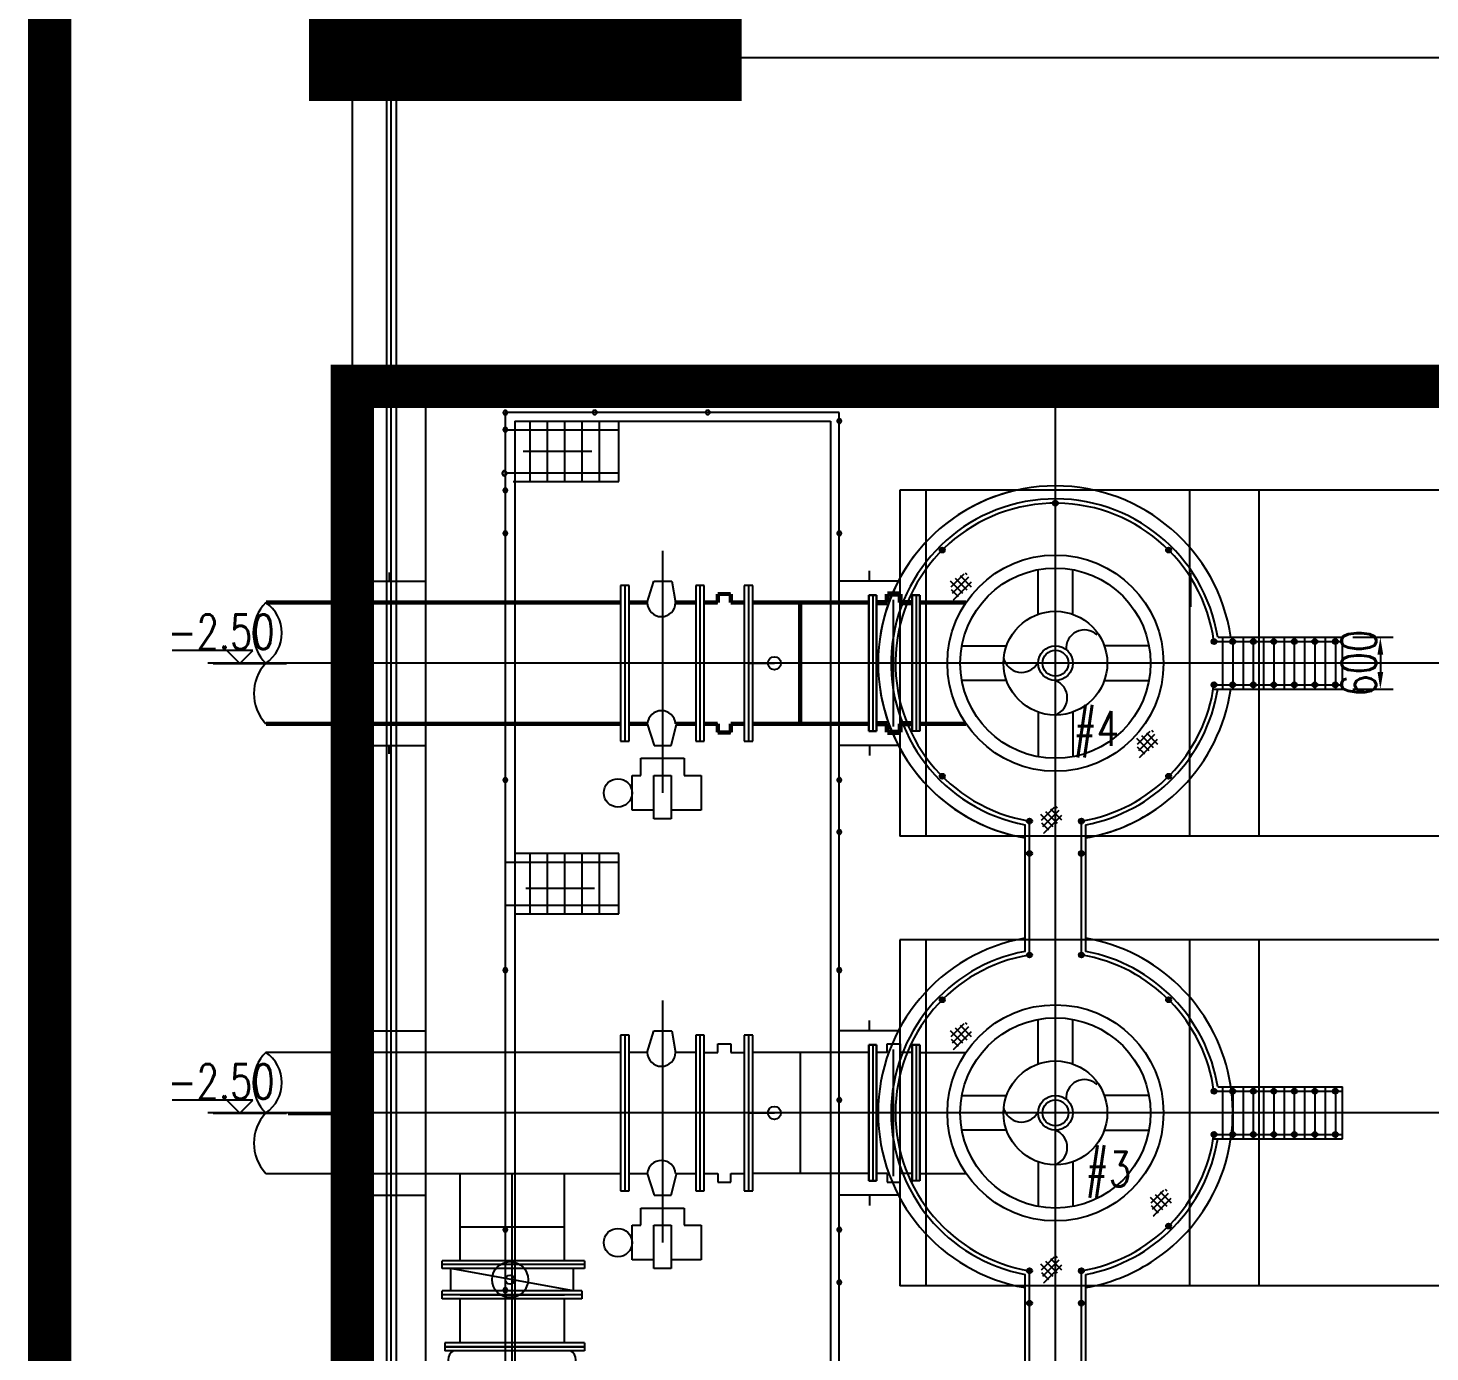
# Model space of a CAD drawing. Extents: x 93518 to 937116, y -359949 to 58022.
# Drawn here: x 693347 to 694149, y -116773 to -116016 of the extents above; entities that cross this region are included whole.
import ezdxf

# ---------------------------------------------------------------- set-up
doc = ezdxf.new("R2010")
doc.units = 0
doc.header["$LTSCALE"] = 1000
doc.header["$MEASUREMENT"] = 0
doc.layers.get('0').update_dxf_attribs({"color": 8, "linetype": 'CONTINUOUS'})
doc.layers.add('Z-本期建构筑物', color=8, linetype='CONTINUOUS')
doc.styles.add('HY', font='geditxt.shx', dxfattribs={"width": 0.75, "bigfont": 'hztxt1.shx'})
doc.styles.add('HZ', font='geditxt.shx', dxfattribs={"width": 0.8, "bigfont": 'dxt.shx'})

# ---------------------------------------------------------------- blocks, each defined once
blk = doc.blocks.new('wq')
at = {"ltscale": 10}
h = blk.add_hatch(color=8, dxfattribs=at)
h.paths.add_polyline_path([(3804.3793, 1716.222), (3804.4085, 1716.222), (3804.4085, 1716.2513, 0.4142136)])
h.paths.add_polyline_path([(3804.4377, 1716.222, 0.4142136), (3804.4085, 1716.2513), (3804.4085, 1716.222), (3804.3793, 1716.222, 1)])
h = blk.add_hatch(color=8, dxfattribs=at)
h.paths.add_polyline_path([(3803.0797, 1715.6595), (3803.1003, 1715.6802), (3803.0797, 1715.7008, 0.4142136)])
h.paths.add_polyline_path([(3803.121, 1715.7008, 0.4142136), (3803.0797, 1715.7008), (3803.1003, 1715.6802), (3803.0797, 1715.6595, 1)])
h = blk.add_hatch(color=8, dxfattribs=at)
h.paths.add_polyline_path([(3805.7373, 1715.6595), (3805.7166, 1715.6802), (3805.7373, 1715.7008, -0.4142136)])
h.paths.add_polyline_path([(3805.696, 1715.7008, -0.4142136), (3805.7373, 1715.7008), (3805.7166, 1715.6802), (3805.7373, 1715.6595, -1)])
h = blk.add_hatch(color=8, dxfattribs=at)
h.paths.add_polyline_path([(3806.2427, 1714.6513), (3806.2427, 1714.622), (3806.2719, 1714.622, 0.4142136)])
h.paths.add_polyline_path([(3806.2427, 1714.5928, 0.4142136), (3806.2719, 1714.622), (3806.2427, 1714.622), (3806.2427, 1714.6513, 1)])
h = blk.add_hatch(color=8, dxfattribs=at)
h.paths.add_polyline_path([(3806.4587, 1714.6513), (3806.4587, 1714.622), (3806.4879, 1714.622, 0.4142136)])
h.paths.add_polyline_path([(3806.4587, 1714.5928, 0.4142136), (3806.4879, 1714.622), (3806.4587, 1714.622), (3806.4587, 1714.6513, 1)])
h = blk.add_hatch(color=8, dxfattribs=at)
h.paths.add_polyline_path([(3806.696, 1714.6513), (3806.696, 1714.622), (3806.7252, 1714.622, 0.4142136)])
h.paths.add_polyline_path([(3806.696, 1714.5928, 0.4142136), (3806.7252, 1714.622), (3806.696, 1714.622), (3806.696, 1714.6513, 1)])
h = blk.add_hatch(color=8, dxfattribs=at)
h.paths.add_polyline_path([(3806.9333, 1714.6513), (3806.9333, 1714.622), (3806.9625, 1714.622, 0.4142136)])
h.paths.add_polyline_path([(3806.9333, 1714.5928, 0.4142136), (3806.9625, 1714.622), (3806.9333, 1714.622), (3806.9333, 1714.6513, 1)])
h = blk.add_hatch(color=8, dxfattribs=at)
h.paths.add_polyline_path([(3807.1705, 1714.6513), (3807.1705, 1714.622), (3807.1997, 1714.622, 0.4142136)])
h.paths.add_polyline_path([(3807.1705, 1714.5928, 0.4142136), (3807.1997, 1714.622), (3807.1705, 1714.622), (3807.1705, 1714.6513, 1)])
h = blk.add_hatch(color=8, dxfattribs=at)
h.paths.add_polyline_path([(3807.4078, 1714.6513), (3807.4078, 1714.622), (3807.437, 1714.622, 0.4142136)])
h.paths.add_polyline_path([(3807.4078, 1714.5928, 0.4142136), (3807.437, 1714.622), (3807.4078, 1714.622), (3807.4078, 1714.6513, 1)])
h = blk.add_hatch(color=8, dxfattribs=at)
h.paths.add_polyline_path([(3807.6451, 1714.6513), (3807.6451, 1714.622), (3807.6743, 1714.622, 0.4142136)])
h.paths.add_polyline_path([(3807.6451, 1714.5928, 0.4142136), (3807.6743, 1714.622), (3807.6451, 1714.622), (3807.6451, 1714.6513, 1)])
h = blk.add_hatch(color=8, dxfattribs=at)
h.paths.add_polyline_path([(3806.2427, 1714.0928), (3806.2427, 1714.122), (3806.2719, 1714.122, -0.4142136)])
h.paths.add_polyline_path([(3806.2427, 1714.1513, -0.4142136), (3806.2719, 1714.122), (3806.2427, 1714.122), (3806.2427, 1714.0928, -1)])
h = blk.add_hatch(color=8, dxfattribs=at)
h.paths.add_polyline_path([(3806.4587, 1714.0928), (3806.4587, 1714.122), (3806.4879, 1714.122, -0.4142136)])
h.paths.add_polyline_path([(3806.4587, 1714.1513, -0.4142136), (3806.4879, 1714.122), (3806.4587, 1714.122), (3806.4587, 1714.0928, -1)])
h = blk.add_hatch(color=8, dxfattribs=at)
h.paths.add_polyline_path([(3806.696, 1714.0928), (3806.696, 1714.122), (3806.7252, 1714.122, -0.4142136)])
h.paths.add_polyline_path([(3806.696, 1714.1513, -0.4142136), (3806.7252, 1714.122), (3806.696, 1714.122), (3806.696, 1714.0928, -1)])
h = blk.add_hatch(color=8, dxfattribs=at)
h.paths.add_polyline_path([(3806.9333, 1714.0928), (3806.9333, 1714.122), (3806.9625, 1714.122, -0.4142136)])
h.paths.add_polyline_path([(3806.9333, 1714.1513, -0.4142136), (3806.9625, 1714.122), (3806.9333, 1714.122), (3806.9333, 1714.0928, -1)])
h = blk.add_hatch(color=8, dxfattribs=at)
h.paths.add_polyline_path([(3807.1705, 1714.0928), (3807.1705, 1714.122), (3807.1997, 1714.122, -0.4142136)])
h.paths.add_polyline_path([(3807.1705, 1714.1513, -0.4142136), (3807.1997, 1714.122), (3807.1705, 1714.122), (3807.1705, 1714.0928, -1)])
h = blk.add_hatch(color=8, dxfattribs=at)
h.paths.add_polyline_path([(3807.4078, 1714.0928), (3807.4078, 1714.122), (3807.437, 1714.122, -0.4142136)])
h.paths.add_polyline_path([(3807.4078, 1714.1513, -0.4142136), (3807.437, 1714.122), (3807.4078, 1714.122), (3807.4078, 1714.0928, -1)])
h = blk.add_hatch(color=8, dxfattribs=at)
h.paths.add_polyline_path([(3807.6451, 1714.0928), (3807.6451, 1714.122), (3807.6743, 1714.122, -0.4142136)])
h.paths.add_polyline_path([(3807.6451, 1714.1513, -0.4142136), (3807.6743, 1714.122), (3807.6451, 1714.122), (3807.6451, 1714.0928, -1)])
h = blk.add_hatch(color=8, dxfattribs=at)
h.paths.add_polyline_path([(3803.0797, 1713.0846), (3803.1003, 1713.0639), (3803.0797, 1713.0432, -0.4142136)])
h.paths.add_polyline_path([(3803.121, 1713.0432, -0.4142136), (3803.0797, 1713.0432), (3803.1003, 1713.0639), (3803.0797, 1713.0846, -1)])
h = blk.add_hatch(color=8, dxfattribs=at)
h.paths.add_polyline_path([(3805.7373, 1713.0846), (3805.7166, 1713.0639), (3805.7373, 1713.0432, 0.4142136)])
h.paths.add_polyline_path([(3805.696, 1713.0432, 0.4142136), (3805.7373, 1713.0432), (3805.7166, 1713.0639), (3805.7373, 1713.0846, 1)])
h = blk.add_hatch(color=8, dxfattribs=at)
h.paths.add_polyline_path([(3804.1085, 1712.5757), (3804.1085, 1712.5465), (3804.0793, 1712.5465, -0.4142136)])
h.paths.add_polyline_path([(3804.1085, 1712.5173, -0.4142136), (3804.0793, 1712.5465), (3804.1085, 1712.5465), (3804.1085, 1712.5757, -1)])
h = blk.add_hatch(color=8, dxfattribs=at)
h.paths.add_polyline_path([(3804.7085, 1712.5757), (3804.7085, 1712.5465), (3804.7377, 1712.5465, 0.4142136)])
h.paths.add_polyline_path([(3804.7085, 1712.5173, 0.4142136), (3804.7377, 1712.5465), (3804.7085, 1712.5465), (3804.7085, 1712.5757, 1)])
h = blk.add_hatch(color=8, dxfattribs=at)
h.paths.add_polyline_path([(3804.1085, 1712.2013), (3804.1085, 1712.172), (3804.0793, 1712.172, -0.4142136)])
h.paths.add_polyline_path([(3804.1085, 1712.1428, -0.4142136), (3804.0793, 1712.172), (3804.1085, 1712.172), (3804.1085, 1712.2013, -1)])
h = blk.add_hatch(color=8, dxfattribs=at)
h.paths.add_polyline_path([(3804.7085, 1712.2013), (3804.7085, 1712.172), (3804.7377, 1712.172, 0.4142136)])
h.paths.add_polyline_path([(3804.7085, 1712.1428, 0.4142136), (3804.7377, 1712.172), (3804.7085, 1712.172), (3804.7085, 1712.2013, 1)])
h = blk.add_hatch(color=8, dxfattribs=at)
h.paths.add_polyline_path([(3804.1085, 1710.9683), (3804.1085, 1710.9976), (3804.0793, 1710.9976, 0.4142136)])
h.paths.add_polyline_path([(3804.1085, 1711.0268, 0.4142136), (3804.0793, 1710.9976), (3804.1085, 1710.9976), (3804.1085, 1710.9683, 1)])
h = blk.add_hatch(color=8, dxfattribs=at)
h.paths.add_polyline_path([(3804.7085, 1710.9683), (3804.7085, 1710.9976), (3804.7377, 1710.9976, -0.4142136)])
h.paths.add_polyline_path([(3804.7085, 1711.0268, -0.4142136), (3804.7377, 1710.9976), (3804.7085, 1710.9976), (3804.7085, 1710.9683, -1)])
h = blk.add_hatch(color=8, dxfattribs=at)
h.paths.add_polyline_path([(3803.0797, 1710.4595), (3803.1003, 1710.4802), (3803.0797, 1710.5008, 0.4142136)])
h.paths.add_polyline_path([(3803.121, 1710.5008, 0.4142136), (3803.0797, 1710.5008), (3803.1003, 1710.4802), (3803.0797, 1710.4595, 1)])
h = blk.add_hatch(color=8, dxfattribs=at)
h.paths.add_polyline_path([(3805.7373, 1710.4595), (3805.7166, 1710.4802), (3805.7373, 1710.5008, -0.4142136)])
h.paths.add_polyline_path([(3805.696, 1710.5008, -0.4142136), (3805.7373, 1710.5008), (3805.7166, 1710.4802), (3805.7373, 1710.4595, -1)])
h = blk.add_hatch(color=8, dxfattribs=at)
h.paths.add_polyline_path([(3806.2427, 1709.4513), (3806.2427, 1709.422), (3806.2719, 1709.422, 0.4142136)])
h.paths.add_polyline_path([(3806.2427, 1709.3928, 0.4142136), (3806.2719, 1709.422), (3806.2427, 1709.422), (3806.2427, 1709.4513, 1)])
h = blk.add_hatch(color=8, dxfattribs=at)
h.paths.add_polyline_path([(3806.4587, 1709.4513), (3806.4587, 1709.422), (3806.4879, 1709.422, 0.4142136)])
h.paths.add_polyline_path([(3806.4587, 1709.3928, 0.4142136), (3806.4879, 1709.422), (3806.4587, 1709.422), (3806.4587, 1709.4513, 1)])
h = blk.add_hatch(color=8, dxfattribs=at)
h.paths.add_polyline_path([(3806.696, 1709.4513), (3806.696, 1709.422), (3806.7252, 1709.422, 0.4142136)])
h.paths.add_polyline_path([(3806.696, 1709.3928, 0.4142136), (3806.7252, 1709.422), (3806.696, 1709.422), (3806.696, 1709.4513, 1)])
h = blk.add_hatch(color=8, dxfattribs=at)
h.paths.add_polyline_path([(3806.9333, 1709.4513), (3806.9333, 1709.422), (3806.9625, 1709.422, 0.4142136)])
h.paths.add_polyline_path([(3806.9333, 1709.3928, 0.4142136), (3806.9625, 1709.422), (3806.9333, 1709.422), (3806.9333, 1709.4513, 1)])
h = blk.add_hatch(color=8, dxfattribs=at)
h.paths.add_polyline_path([(3807.1705, 1709.4513), (3807.1705, 1709.422), (3807.1997, 1709.422, 0.4142136)])
h.paths.add_polyline_path([(3807.1705, 1709.3928, 0.4142136), (3807.1997, 1709.422), (3807.1705, 1709.422), (3807.1705, 1709.4513, 1)])
h = blk.add_hatch(color=8, dxfattribs=at)
h.paths.add_polyline_path([(3807.4078, 1709.4513), (3807.4078, 1709.422), (3807.437, 1709.422, 0.4142136)])
h.paths.add_polyline_path([(3807.4078, 1709.3928, 0.4142136), (3807.437, 1709.422), (3807.4078, 1709.422), (3807.4078, 1709.4513, 1)])
h = blk.add_hatch(color=8, dxfattribs=at)
h.paths.add_polyline_path([(3807.6451, 1709.4513), (3807.6451, 1709.422), (3807.6743, 1709.422, 0.4142136)])
h.paths.add_polyline_path([(3807.6451, 1709.3928, 0.4142136), (3807.6743, 1709.422), (3807.6451, 1709.422), (3807.6451, 1709.4513, 1)])
h = blk.add_hatch(color=8, dxfattribs=at)
h.paths.add_polyline_path([(3806.2427, 1708.8928), (3806.2427, 1708.922), (3806.2719, 1708.922, -0.4142136)])
h.paths.add_polyline_path([(3806.2427, 1708.9513, -0.4142136), (3806.2719, 1708.922), (3806.2427, 1708.922), (3806.2427, 1708.8928, -1)])
h = blk.add_hatch(color=8, dxfattribs=at)
h.paths.add_polyline_path([(3806.4587, 1708.8928), (3806.4587, 1708.922), (3806.4879, 1708.922, -0.4142136)])
h.paths.add_polyline_path([(3806.4587, 1708.9513, -0.4142136), (3806.4879, 1708.922), (3806.4587, 1708.922), (3806.4587, 1708.8928, -1)])
h = blk.add_hatch(color=8, dxfattribs=at)
h.paths.add_polyline_path([(3806.696, 1708.8928), (3806.696, 1708.922), (3806.7252, 1708.922, -0.4142136)])
h.paths.add_polyline_path([(3806.696, 1708.9513, -0.4142136), (3806.7252, 1708.922), (3806.696, 1708.922), (3806.696, 1708.8928, -1)])
h = blk.add_hatch(color=8, dxfattribs=at)
h.paths.add_polyline_path([(3806.9333, 1708.8928), (3806.9333, 1708.922), (3806.9625, 1708.922, -0.4142136)])
h.paths.add_polyline_path([(3806.9333, 1708.9513, -0.4142136), (3806.9625, 1708.922), (3806.9333, 1708.922), (3806.9333, 1708.8928, -1)])
h = blk.add_hatch(color=8, dxfattribs=at)
h.paths.add_polyline_path([(3807.1705, 1708.8928), (3807.1705, 1708.922), (3807.1997, 1708.922, -0.4142136)])
h.paths.add_polyline_path([(3807.1705, 1708.9513, -0.4142136), (3807.1997, 1708.922), (3807.1705, 1708.922), (3807.1705, 1708.8928, -1)])
h = blk.add_hatch(color=8, dxfattribs=at)
h.paths.add_polyline_path([(3807.4078, 1708.8928), (3807.4078, 1708.922), (3807.437, 1708.922, -0.4142136)])
h.paths.add_polyline_path([(3807.4078, 1708.9513, -0.4142136), (3807.437, 1708.922), (3807.4078, 1708.922), (3807.4078, 1708.8928, -1)])
h = blk.add_hatch(color=8, dxfattribs=at)
h.paths.add_polyline_path([(3807.6451, 1708.8928), (3807.6451, 1708.922), (3807.6743, 1708.922, -0.4142136)])
h.paths.add_polyline_path([(3807.6451, 1708.9513, -0.4142136), (3807.6743, 1708.922), (3807.6451, 1708.922), (3807.6451, 1708.8928, -1)])
h = blk.add_hatch(color=8, dxfattribs=at)
h.paths.add_polyline_path([(3805.7373, 1707.8846), (3805.7166, 1707.8639), (3805.7373, 1707.8432, 0.4142136)])
h.paths.add_polyline_path([(3805.696, 1707.8432, 0.4142136), (3805.7373, 1707.8432), (3805.7166, 1707.8639), (3805.7373, 1707.8846, 1)])
h = blk.add_hatch(color=8, dxfattribs=at)
h.paths.add_polyline_path([(3804.1085, 1707.3757), (3804.1085, 1707.3465), (3804.0793, 1707.3465, -0.4142136)])
h.paths.add_polyline_path([(3804.1085, 1707.3173, -0.4142136), (3804.0793, 1707.3465), (3804.1085, 1707.3465), (3804.1085, 1707.3757, -1)])
h = blk.add_hatch(color=8, dxfattribs=at)
h.paths.add_polyline_path([(3804.7085, 1707.3757), (3804.7085, 1707.3465), (3804.7377, 1707.3465, 0.4142136)])
h.paths.add_polyline_path([(3804.7085, 1707.3173, 0.4142136), (3804.7377, 1707.3465), (3804.7085, 1707.3465), (3804.7085, 1707.3757, 1)])
h = blk.add_hatch(color=8, dxfattribs=at)
h.paths.add_polyline_path([(3804.1085, 1707.0013), (3804.1085, 1706.972), (3804.0793, 1706.972, -0.4142136)])
h.paths.add_polyline_path([(3804.1085, 1706.9428, -0.4142136), (3804.0793, 1706.972), (3804.1085, 1706.972), (3804.1085, 1707.0013, -1)])
h = blk.add_hatch(color=8, dxfattribs=at)
h.paths.add_polyline_path([(3804.7085, 1707.0013), (3804.7085, 1706.972), (3804.7377, 1706.972, 0.4142136)])
h.paths.add_polyline_path([(3804.7085, 1706.9428, 0.4142136), (3804.7377, 1706.972), (3804.7085, 1706.972), (3804.7085, 1707.0013, 1)])
at = {"color": 8, "ltscale": 10}
for p, q in [((3819.1403, 1721.372), (3796.2785, 1721.372)), ((3796.2785, 1717.572), (3796.2785, 1721.372)), ((3796.5966, 1721.372), (3796.5966, 1721.0507)), ((3796.5966, 1721.372), (3796.8424, 1721.372)), ((3796.728, 1686.572), (3796.728, 1721.372)), ((3796.8424, 1721.0507), (3796.8424, 1721.372)), ((3796.5966, 1721.0507), (3796.8424, 1721.0507)), ((3796.6718, 1721.0507), (3796.6718, 1686.8934)), ((3796.7853, 1721.0507), (3796.7853, 1686.8934)), ((3796.2785, 1717.572), (3796.2785, 1695.572)), ((3796.2785, 1717.572), (3797.1285, 1717.572)), ((3797.1285, 1695.572), (3797.1285, 1717.572)), ((3824.4085, 1717.572), (3797.1285, 1717.572)), ((3804.4085, 1694.4407), (3804.4085, 1717.472)), ((3801.9085, 1717.272), (3798.0475, 1717.272)), ((3798.0475, 1717.272), (3798.0475, 1695.972)), ((3801.9085, 1695.947), (3801.9085, 1717.272)), ((3798.0365, 1717.072), (3799.3585, 1717.072)), ((3798.1587, 1717.172), (3799.3585, 1717.172)), ((3798.1587, 1717.172), (3798.1587, 1696.072)), ((3798.3365, 1716.472), (3798.3365, 1717.172)), ((3798.5365, 1716.472), (3798.5365, 1717.172)), ((3798.7365, 1716.472), (3798.7365, 1717.172)), ((3798.9365, 1716.472), (3798.9365, 1717.172)), ((3799.1365, 1716.472), (3799.1365, 1717.172)), ((3799.3585, 1716.472), (3799.3585, 1717.172)), ((3799.3585, 1717.172), (3801.8085, 1717.172)), ((3799.5976, 1717.172), (3800.337, 1717.172)), ((3801.8085, 1717.172), (3801.8085, 1696.072)), ((3798.2522, 1716.8235), (3798.6522, 1716.8235)), ((3798.6522, 1716.8235), (3798.7263, 1716.8235)), ((3798.7263, 1716.8235), (3799.0461, 1716.8235)), ((3798.0365, 1716.572), (3799.3585, 1716.572)), ((3798.1365, 1716.472), (3799.3585, 1716.472)), ((3802.6085, 1716.372), (3802.6085, 1712.372)), ((3819.2002, 1716.372), (3802.6085, 1716.372)), ((3802.9085, 1716.372), (3802.9085, 1712.372)), ((3805.9585, 1716.372), (3805.9585, 1712.372)), ((3806.7585, 1716.372), (3806.7585, 1712.372)), ((3799.8635, 1715.6713), (3799.8635, 1712.872)), ((3796.7035, 1715.422), (3796.7035, 1715.322)), ((3802.2585, 1715.322), (3802.2585, 1715.4412)), ((3803.348, 1715.4004), (3803.1999, 1715.2522)), ((3803.3885, 1715.3922), (3803.3691, 1715.4116)), ((3804.2085, 1714.9377), (3804.2085, 1715.4537)), ((3804.6085, 1714.9377), (3804.6085, 1715.4537)), ((3805.9735, 1715.0245), (3805.9735, 1715.4119)), ((3796.2785, 1715.322), (3797.1285, 1715.322)), ((3799.4785, 1715.272), (3799.3785, 1715.272)), ((3799.3785, 1715.272), (3799.3785, 1713.472)), ((3799.4285, 1715.272), (3799.4285, 1713.472)), ((3799.4785, 1713.472), (3799.4785, 1715.272)), ((3799.6885, 1715.072), (3799.7663, 1715.3213)), ((3799.7663, 1715.3213), (3799.9713, 1715.3213)), ((3799.9713, 1715.3213), (3800.0167, 1715.072)), ((3800.3485, 1715.272), (3800.2485, 1715.272)), ((3800.2485, 1715.272), (3800.2485, 1713.472)), ((3800.2985, 1715.272), (3800.2985, 1713.472)), ((3800.3485, 1713.472), (3800.3485, 1715.272)), ((3800.9085, 1715.272), (3800.8085, 1715.272)), ((3800.8085, 1715.272), (3800.8085, 1713.472)), ((3800.9085, 1715.272), (3800.8085, 1715.272)), ((3800.8085, 1715.272), (3800.8085, 1713.472)), ((3800.8585, 1715.272), (3800.8585, 1713.472)), ((3800.8585, 1715.272), (3800.8585, 1713.472)), ((3800.9085, 1713.472), (3800.9085, 1715.272)), ((3800.9085, 1713.472), (3800.9085, 1715.272)), ((3802.6085, 1715.322), (3801.9085, 1715.322)), ((3802.6085, 1715.322), (3801.9085, 1715.322)), ((3803.3393, 1715.1763), (3803.1963, 1715.3193)), ((3803.4022, 1715.3662), (3803.2149, 1715.1789)), ((3803.4328, 1715.3084), (3803.23, 1715.1056)), ((3803.3895, 1715.2145), (3803.2539, 1715.3501)), ((3803.4397, 1715.2527), (3803.3115, 1715.3809)), ((3800.5035, 1715.172), (3800.6535, 1715.172)), ((3800.5035, 1715.072), (3800.5035, 1715.172)), ((3800.6535, 1715.172), (3800.6535, 1715.072)), ((3802.2525, 1715.1595), (3802.2525, 1713.5845)), ((3802.34, 1715.1595), (3802.2525, 1715.1595)), ((3802.2525, 1713.5845), (3802.2525, 1715.1595)), ((3802.2525, 1715.1595), (3802.34, 1715.1595)), ((3802.2962, 1715.1595), (3802.2962, 1713.5845)), ((3802.2962, 1715.1595), (3802.2962, 1713.5845)), ((3802.34, 1713.5845), (3802.34, 1715.1595)), ((3802.34, 1715.1595), (3802.34, 1713.5845)), ((3802.5322, 1715.1054), (3802.5322, 1713.6387)), ((3802.7525, 1715.1595), (3802.84, 1715.1595)), ((3802.7525, 1713.5845), (3802.7525, 1715.1595)), ((3802.84, 1715.1595), (3802.7525, 1715.1595)), ((3802.7525, 1715.1595), (3802.7525, 1713.5845)), ((3802.7962, 1715.1595), (3802.7962, 1713.5845)), ((3802.7962, 1715.1595), (3802.7962, 1713.5845)), ((3802.84, 1715.1595), (3802.84, 1713.5845)), ((3802.84, 1713.5845), (3802.84, 1715.1595)), ((3803.2891, 1715.1381), (3803.2063, 1715.2209)), ((3803.2388, 1715.0999), (3803.2292, 1715.1096)), ((3800.3485, 1715.072), (3800.5035, 1715.072)), ((3800.4035, 1715.072), (3800.5035, 1715.072)), ((3800.6535, 1715.072), (3800.8085, 1715.072)), ((3806.2415, 1714.622), (3807.7285, 1714.622)), ((3806.2846, 1714.672), (3807.7285, 1714.672)), ((3806.3401, 1714.672), (3806.3401, 1714.072)), ((3806.4587, 1714.672), (3806.4587, 1714.072)), ((3806.5774, 1714.672), (3806.5774, 1714.072)), ((3806.696, 1714.672), (3806.696, 1714.072)), ((3806.8146, 1714.672), (3806.8146, 1714.072)), ((3806.9333, 1714.672), (3806.9333, 1714.072)), ((3807.0519, 1714.672), (3807.0519, 1714.072)), ((3807.1705, 1714.672), (3807.1705, 1714.072)), ((3807.2892, 1714.672), (3807.2892, 1714.072)), ((3807.4078, 1714.672), (3807.4078, 1714.072)), ((3807.4078, 1714.672), (3807.4078, 1714.072)), ((3807.5264, 1714.672), (3807.5264, 1714.072)), ((3807.6451, 1714.672), (3807.6451, 1714.072)), ((3807.6451, 1714.672), (3807.6451, 1714.072)), ((3807.7285, 1714.072), (3807.7285, 1714.672)), ((3807.8454, 1714.672), (3808.3153, 1714.672)), ((3795.1267, 1714.5202), (3794.1967, 1714.5202)), ((3794.8267, 1714.5202), (3794.9767, 1714.3702)), ((3794.9767, 1714.3702), (3795.1267, 1714.5202)), ((3803.3268, 1714.572), (3803.8428, 1714.572)), ((3805.4901, 1714.572), (3804.9742, 1714.572)), ((3808.1653, 1714.472), (3808.1653, 1714.272)), ((3822.1057, 1714.372), (3794.6089, 1714.372)), ((3794.6704, 1714.3702), (3795.5189, 1714.3702)), ((3800.8585, 1714.372), (3801.1585, 1714.372)), ((3803.8428, 1714.172), (3803.3268, 1714.172)), ((3804.9742, 1714.172), (3805.4901, 1714.172)), ((3806.2427, 1714.122), (3807.7285, 1714.122)), ((3806.234, 1714.072), (3807.7285, 1714.072)), ((3807.8454, 1714.072), (3808.3153, 1714.072)), ((3804.2085, 1713.8064), (3804.2085, 1713.2904)), ((3804.6085, 1713.8064), (3804.6085, 1713.2904)), ((3799.6885, 1713.672), (3799.7676, 1713.422)), ((3799.966, 1713.422), (3800.0265, 1713.6639)), ((3800.3485, 1713.672), (3800.5035, 1713.672)), ((3800.5035, 1713.672), (3800.5035, 1713.572)), ((3800.6535, 1713.672), (3800.8085, 1713.672)), ((3800.6535, 1713.572), (3800.6535, 1713.672)), ((3799.3785, 1713.472), (3799.4785, 1713.472)), ((3800.2485, 1713.472), (3800.3485, 1713.472)), ((3800.5035, 1713.572), (3800.6535, 1713.572)), ((3800.8085, 1713.472), (3800.9085, 1713.472)), ((3800.8085, 1713.472), (3800.9085, 1713.472)), ((3802.34, 1713.5845), (3802.2525, 1713.5845)), ((3802.2525, 1713.5845), (3802.34, 1713.5845)), ((3802.84, 1713.5845), (3802.7525, 1713.5845)), ((3805.4922, 1713.3567), (3805.3492, 1713.4997)), ((3805.5009, 1713.5808), (3805.3527, 1713.4327)), ((3805.5551, 1713.5467), (3805.3678, 1713.3594)), ((3805.5857, 1713.4888), (3805.3829, 1713.2861)), ((3805.5424, 1713.3949), (3805.4068, 1713.5305)), ((3805.5926, 1713.4331), (3805.4644, 1713.5613)), ((3805.5414, 1713.5727), (3805.522, 1713.5921)), ((3796.2785, 1713.422), (3797.1285, 1713.422)), ((3796.7035, 1713.322), (3796.7035, 1713.422)), ((3799.7676, 1713.422), (3799.966, 1713.422)), ((3802.6085, 1713.422), (3801.9085, 1713.422)), ((3802.2585, 1713.422), (3802.2585, 1713.3029)), ((3805.4419, 1713.3186), (3805.3592, 1713.4013)), ((3799.6135, 1713.272), (3800.1135, 1713.272)), ((3799.6135, 1713.072), (3799.6135, 1713.272)), ((3799.6135, 1713.272), (3800.1135, 1713.272)), ((3799.6135, 1713.072), (3799.6135, 1713.272)), ((3800.1135, 1713.272), (3800.1135, 1713.072)), ((3800.1135, 1713.272), (3800.1135, 1713.072)), ((3805.3917, 1713.2804), (3805.3821, 1713.29)), ((3799.5135, 1713.072), (3799.6135, 1713.072)), ((3799.5135, 1712.672), (3799.5135, 1713.072)), ((3799.5135, 1713.072), (3799.6135, 1713.072)), ((3799.7635, 1713.072), (3799.9635, 1713.072)), ((3799.7635, 1713.072), (3799.9635, 1713.072)), ((3799.7635, 1713.072), (3799.9635, 1713.072)), ((3799.7635, 1712.572), (3799.7635, 1713.072)), ((3799.7635, 1713.072), (3799.9635, 1713.072)), ((3799.9635, 1713.072), (3799.9635, 1712.572)), ((3800.1135, 1713.072), (3800.3135, 1713.072)), ((3800.1135, 1713.072), (3800.3135, 1713.072)), ((3800.3135, 1713.072), (3800.3135, 1712.672)), ((3799.7635, 1712.672), (3799.5135, 1712.672)), ((3800.3135, 1712.672), (3799.9635, 1712.672)), ((3804.3923, 1712.7028), (3804.2442, 1712.5547)), ((3804.4465, 1712.6686), (3804.2592, 1712.4813)), ((3804.4338, 1712.5169), (3804.2982, 1712.6525)), ((3804.484, 1712.5551), (3804.3558, 1712.6833)), ((3804.4328, 1712.6946), (3804.4134, 1712.7141)), ((3799.9635, 1712.572), (3799.7635, 1712.572)), ((3804.0585, 1711.0395), (3804.0585, 1712.5046)), ((3804.1085, 1710.9976), (3804.1085, 1712.5465)), ((3804.3836, 1712.4787), (3804.2406, 1712.6217)), ((3804.3334, 1712.4405), (3804.2506, 1712.5233)), ((3804.4771, 1712.6108), (3804.2743, 1712.408)), ((3804.7085, 1710.9976), (3804.7085, 1712.5465)), ((3804.7585, 1711.0395), (3804.7585, 1712.5046)), ((3819.2002, 1712.372), (3802.6085, 1712.372)), ((3804.2831, 1712.4023), (3804.2735, 1712.412)), ((3799.3585, 1712.172), (3798.1587, 1712.172)), ((3798.3365, 1711.472), (3798.3365, 1712.172)), ((3798.5365, 1711.472), (3798.5365, 1712.172)), ((3798.7365, 1711.472), (3798.7365, 1712.172)), ((3798.9365, 1711.472), (3798.9365, 1712.172)), ((3799.1365, 1711.472), (3799.1365, 1712.172)), ((3799.3585, 1711.472), (3799.3585, 1712.172)), ((3798.0475, 1712.072), (3799.3585, 1712.072)), ((3798.2865, 1711.772), (3798.6865, 1711.772)), ((3798.6865, 1711.772), (3798.7606, 1711.772)), ((3798.7606, 1711.772), (3799.0804, 1711.772)), ((3798.0475, 1711.572), (3799.3585, 1711.572)), ((3798.1587, 1711.472), (3799.3585, 1711.472)), ((3802.6085, 1711.172), (3802.6085, 1707.172)), ((3819.2002, 1711.172), (3802.6085, 1711.172)), ((3802.9085, 1711.172), (3802.9085, 1707.172)), ((3805.9585, 1711.172), (3805.9585, 1707.172)), ((3806.7585, 1711.172), (3806.7585, 1707.172)), ((3799.8635, 1710.4713), (3799.8635, 1707.672)), ((3802.2585, 1710.122), (3802.2585, 1710.2412)), ((3803.3885, 1710.1922), (3803.3691, 1710.2116)), ((3804.2085, 1709.7377), (3804.2085, 1710.2537)), ((3804.6085, 1709.7377), (3804.6085, 1710.2537)), ((3796.2785, 1710.122), (3797.1285, 1710.122)), ((3799.4785, 1710.072), (3799.3785, 1710.072)), ((3799.3785, 1710.072), (3799.3785, 1708.272)), ((3799.4285, 1710.072), (3799.4285, 1708.272)), ((3799.4785, 1708.272), (3799.4785, 1710.072)), ((3799.6885, 1709.872), (3799.7663, 1710.1213)), ((3799.7663, 1710.1213), (3799.9713, 1710.1213)), ((3799.9713, 1710.1213), (3800.0167, 1709.872)), ((3800.3485, 1710.072), (3800.2485, 1710.072)), ((3800.2485, 1710.072), (3800.2485, 1708.272)), ((3800.2985, 1710.072), (3800.2985, 1708.272)), ((3800.3485, 1708.272), (3800.3485, 1710.072)), ((3800.9085, 1710.072), (3800.8085, 1710.072)), ((3800.8085, 1710.072), (3800.8085, 1708.272)), ((3800.9085, 1710.072), (3800.8085, 1710.072)), ((3800.8085, 1710.072), (3800.8085, 1708.272)), ((3800.8585, 1710.072), (3800.8585, 1708.272)), ((3800.8585, 1710.072), (3800.8585, 1708.272)), ((3800.9085, 1708.272), (3800.9085, 1710.072)), ((3800.9085, 1708.272), (3800.9085, 1710.072)), ((3802.6085, 1710.122), (3801.9085, 1710.122)), ((3802.6085, 1710.122), (3801.9085, 1710.122)), ((3803.3393, 1709.9763), (3803.1963, 1710.1193)), ((3803.348, 1710.2004), (3803.1999, 1710.0522)), ((3803.4022, 1710.1662), (3803.2149, 1709.9789)), ((3803.4328, 1710.1084), (3803.23, 1709.9056)), ((3803.3895, 1710.0145), (3803.2539, 1710.1501)), ((3803.4397, 1710.0527), (3803.3115, 1710.1809)), ((3800.5035, 1709.972), (3800.6535, 1709.972)), ((3800.5035, 1709.872), (3800.5035, 1709.972)), ((3800.5035, 1709.972), (3800.6535, 1709.972)), ((3800.5035, 1709.872), (3800.5035, 1709.972)), ((3800.6535, 1709.972), (3800.6535, 1709.872)), ((3800.6535, 1709.972), (3800.6535, 1709.872)), ((3802.2525, 1709.9595), (3802.2525, 1708.3845)), ((3802.34, 1709.9595), (3802.2525, 1709.9595)), ((3802.2525, 1708.3845), (3802.2525, 1709.9595)), ((3802.2525, 1709.9595), (3802.34, 1709.9595)), ((3802.2962, 1709.9595), (3802.2962, 1708.3845)), ((3802.2962, 1709.9595), (3802.2962, 1708.3845)), ((3802.34, 1708.3845), (3802.34, 1709.9595)), ((3802.34, 1709.9595), (3802.34, 1708.3845)), ((3802.4634, 1709.872), (3802.4634, 1709.972)), ((3802.4634, 1709.972), (3802.6134, 1709.972)), ((3802.5322, 1709.9054), (3802.5322, 1708.4387)), ((3802.5322, 1709.9054), (3802.5322, 1708.4387)), ((3802.6134, 1709.972), (3802.6134, 1709.872)), ((3802.7525, 1708.372), (3802.7525, 1709.9595)), ((3802.7525, 1709.9595), (3802.84, 1709.9595)), ((3802.7525, 1708.3845), (3802.7525, 1709.9595)), ((3802.84, 1709.9595), (3802.7525, 1709.9595)), ((3802.7525, 1709.9595), (3802.7525, 1708.3845)), ((3802.7962, 1709.9595), (3802.7962, 1708.3845)), ((3802.7962, 1709.9595), (3802.7962, 1708.3845)), ((3802.84, 1709.9595), (3802.84, 1708.3845)), ((3802.84, 1708.3845), (3802.84, 1709.9595)), ((3803.2891, 1709.9381), (3803.2063, 1710.0209)), ((3803.2388, 1709.8999), (3803.2292, 1709.9096)), ((3798.6587, 1709.872), (3795.2785, 1709.872)), ((3799.3785, 1709.872), (3798.6587, 1709.872)), ((3799.6885, 1709.872), (3799.4785, 1709.872)), ((3800.2485, 1709.872), (3800.0167, 1709.872)), ((3800.3485, 1709.872), (3800.5035, 1709.872)), ((3800.3485, 1709.872), (3800.5035, 1709.872)), ((3800.4035, 1709.872), (3800.5035, 1709.872)), ((3800.4035, 1709.872), (3800.5035, 1709.872)), ((3800.6535, 1709.872), (3800.8085, 1709.872)), ((3800.6535, 1709.872), (3800.8085, 1709.872)), ((3801.4585, 1709.872), (3800.9045, 1709.872)), ((3802.2525, 1709.872), (3800.9045, 1709.872)), ((3801.4585, 1709.872), (3801.4585, 1708.472)), ((3802.4634, 1709.872), (3802.34, 1709.872)), ((3802.7525, 1709.872), (3802.6134, 1709.872)), ((3802.84, 1709.872), (3803.3729, 1709.872)), ((3806.2415, 1709.422), (3807.7285, 1709.422)), ((3806.2846, 1709.472), (3807.7285, 1709.472)), ((3806.3401, 1709.472), (3806.3401, 1708.872)), ((3806.4587, 1709.472), (3806.4587, 1708.872)), ((3806.5774, 1709.472), (3806.5774, 1708.872)), ((3806.696, 1709.472), (3806.696, 1708.872)), ((3806.8146, 1709.472), (3806.8146, 1708.872)), ((3806.9333, 1709.472), (3806.9333, 1708.872)), ((3807.0519, 1709.472), (3807.0519, 1708.872)), ((3807.1705, 1709.472), (3807.1705, 1708.872)), ((3807.2892, 1709.472), (3807.2892, 1708.872)), ((3807.4078, 1709.472), (3807.4078, 1708.872)), ((3807.4078, 1709.472), (3807.4078, 1708.872)), ((3807.5264, 1709.472), (3807.5264, 1708.872)), ((3807.6451, 1709.472), (3807.6451, 1708.872)), ((3807.6451, 1709.472), (3807.6451, 1708.872)), ((3807.7285, 1708.872), (3807.7285, 1709.472)), ((3795.1267, 1709.3202), (3794.1967, 1709.3202)), ((3794.8267, 1709.3202), (3794.9767, 1709.1702)), ((3794.9767, 1709.1702), (3795.1267, 1709.3202)), ((3803.3268, 1709.372), (3803.8428, 1709.372)), ((3805.4901, 1709.372), (3804.9742, 1709.372)), ((3822.1057, 1709.172), (3794.6089, 1709.172)), ((3794.6704, 1709.1702), (3795.5189, 1709.1702)), ((3795.5361, 1709.1571), (3795.9161, 1709.1571)), ((3795.9161, 1709.1571), (3796.4661, 1709.1571)), ((3800.8585, 1709.172), (3801.1585, 1709.172)), ((3803.8428, 1708.972), (3803.3268, 1708.972)), ((3804.9742, 1708.972), (3805.4901, 1708.972)), ((3806.2427, 1708.922), (3807.7285, 1708.922)), ((3806.234, 1708.872), (3807.7285, 1708.872)), ((3804.2085, 1708.6064), (3804.2085, 1708.0904)), ((3804.6085, 1708.6064), (3804.6085, 1708.0904)), ((3795.2785, 1708.472), (3798.6587, 1708.472)), ((3797.525, 1707.4629), (3797.5252, 1708.4722)), ((3797.5252, 1708.4722), (3798.7322, 1708.4719)), ((3798.1285, 1704.672), (3798.1285, 1708.472)), ((3798.6587, 1708.472), (3799.3785, 1708.472)), ((3798.732, 1707.4629), (3798.7322, 1708.4722)), ((3799.4785, 1708.472), (3799.6885, 1708.472)), ((3799.6885, 1708.472), (3799.7676, 1708.222)), ((3799.966, 1708.222), (3800.0265, 1708.4639)), ((3800.0167, 1708.472), (3800.2485, 1708.472)), ((3800.0167, 1708.472), (3800.2485, 1708.472)), ((3800.3485, 1708.472), (3800.5035, 1708.472)), ((3800.3485, 1708.472), (3800.5035, 1708.472)), ((3800.5035, 1708.472), (3800.5035, 1708.372)), ((3800.5035, 1708.472), (3800.5035, 1708.372)), ((3800.6535, 1708.472), (3800.8085, 1708.472)), ((3800.6535, 1708.372), (3800.6535, 1708.472)), ((3800.6535, 1708.372), (3800.6535, 1708.472)), ((3800.6535, 1708.472), (3800.8085, 1708.472)), ((3802.2525, 1708.472), (3800.9045, 1708.472)), ((3802.3597, 1708.472), (3802.34, 1708.472)), ((3802.3597, 1708.472), (3802.34, 1708.472)), ((3802.4634, 1708.472), (3802.34, 1708.472)), ((3802.4634, 1708.472), (3802.4634, 1708.372)), ((3802.7525, 1708.472), (3802.6134, 1708.472)), ((3802.6134, 1708.372), (3802.6134, 1708.472)), ((3802.84, 1708.472), (3803.3729, 1708.472)), ((3799.3785, 1708.272), (3799.4785, 1708.272)), ((3800.2485, 1708.272), (3800.3485, 1708.272)), ((3800.5035, 1708.372), (3800.6535, 1708.372)), ((3800.5035, 1708.372), (3800.6535, 1708.372)), ((3800.8085, 1708.272), (3800.9085, 1708.272)), ((3800.8085, 1708.272), (3800.9085, 1708.272)), ((3802.34, 1708.3845), (3802.2525, 1708.3845)), ((3802.2525, 1708.3845), (3802.34, 1708.3845)), ((3802.4634, 1708.372), (3802.6134, 1708.372)), ((3802.84, 1708.3845), (3802.7525, 1708.3845)), ((3805.6596, 1708.2759), (3805.5115, 1708.1277)), ((3805.7001, 1708.2677), (3805.6807, 1708.2871)), ((3796.2785, 1708.222), (3797.1285, 1708.222)), ((3799.7676, 1708.222), (3799.966, 1708.222)), ((3802.6085, 1708.222), (3801.9085, 1708.222)), ((3802.2585, 1708.222), (3802.2585, 1708.1029)), ((3805.6509, 1708.0518), (3805.5079, 1708.1948)), ((3805.7138, 1708.2417), (3805.5265, 1708.0544)), ((3805.7444, 1708.1839), (3805.5416, 1707.9811)), ((3805.7011, 1708.09), (3805.5655, 1708.2255)), ((3805.7513, 1708.1281), (3805.6231, 1708.2563)), ((3799.6135, 1708.072), (3800.1135, 1708.072)), ((3799.6135, 1707.872), (3799.6135, 1708.072)), ((3799.6135, 1708.072), (3800.1135, 1708.072)), ((3799.6135, 1707.872), (3799.6135, 1708.072)), ((3800.1135, 1708.072), (3800.1135, 1707.872)), ((3800.1135, 1708.072), (3800.1135, 1707.872)), ((3805.6007, 1708.0136), (3805.5179, 1708.0963)), ((3805.5504, 1707.9754), (3805.5408, 1707.9851)), ((3798.732, 1707.852), (3797.525, 1707.852)), ((3799.5135, 1707.872), (3799.6135, 1707.872)), ((3799.5135, 1707.472), (3799.5135, 1707.872)), ((3799.5135, 1707.872), (3799.6135, 1707.872)), ((3799.7635, 1707.872), (3799.9635, 1707.872)), ((3799.7635, 1707.872), (3799.9635, 1707.872)), ((3799.7635, 1707.872), (3799.9635, 1707.872)), ((3799.7635, 1707.372), (3799.7635, 1707.872)), ((3799.7635, 1707.872), (3799.9635, 1707.872)), ((3799.9635, 1707.872), (3799.9635, 1707.372)), ((3800.1135, 1707.872), (3800.3135, 1707.872)), ((3800.1135, 1707.872), (3800.3135, 1707.872)), ((3800.3135, 1707.872), (3800.3135, 1707.472)), ((3798.9314, 1707.4629), (3797.3174, 1707.4629)), ((3797.3174, 1707.3711), (3797.3174, 1707.4629)), ((3798.9624, 1707.4629), (3797.3484, 1707.4629)), ((3798.9624, 1707.4629), (3798.9624, 1707.3711)), ((3799.7635, 1707.472), (3799.5135, 1707.472)), ((3800.3135, 1707.472), (3799.9635, 1707.472)), ((3804.3923, 1707.5028), (3804.2442, 1707.3547)), ((3804.4465, 1707.4686), (3804.2592, 1707.2813)), ((3804.484, 1707.3551), (3804.3558, 1707.4833)), ((3804.4328, 1707.4946), (3804.4134, 1707.5141)), ((3798.9314, 1707.417), (3797.3174, 1707.417)), ((3798.9314, 1707.3711), (3797.3174, 1707.3711)), ((3798.9624, 1707.417), (3797.3484, 1707.417)), ((3798.9624, 1707.3711), (3797.3484, 1707.3711)), ((3798.8358, 1707.1129), (3797.413, 1707.3711)), ((3797.413, 1707.3711), (3797.413, 1707.1129)), ((3798.8358, 1707.1129), (3798.8358, 1707.3711)), ((3799.9635, 1707.372), (3799.7635, 1707.372)), ((3804.0585, 1705.8395), (3804.0585, 1707.3046)), ((3804.1085, 1705.7976), (3804.1085, 1707.3465)), ((3804.3836, 1707.2787), (3804.2406, 1707.4217)), ((3804.3334, 1707.2405), (3804.2506, 1707.3233)), ((3804.4771, 1707.4108), (3804.2743, 1707.208)), ((3804.4338, 1707.3169), (3804.2982, 1707.4525)), ((3804.7085, 1705.7976), (3804.7085, 1707.3465)), ((3804.7585, 1705.8395), (3804.7585, 1707.3046)), ((3819.2002, 1707.172), (3802.6085, 1707.172)), ((3804.2831, 1707.2023), (3804.2735, 1707.212)), ((3798.9314, 1707.1129), (3797.3174, 1707.1129)), ((3797.3174, 1707.0211), (3797.3174, 1707.1129)), ((3798.9314, 1707.1129), (3797.3174, 1707.1129)), ((3797.3174, 1707.0211), (3797.3174, 1707.1129)), ((3798.9314, 1707.067), (3797.3174, 1707.067)), ((3798.9314, 1707.067), (3797.3174, 1707.067)), ((3798.9314, 1707.0211), (3797.3174, 1707.0211)), ((3798.9314, 1707.0211), (3797.3174, 1707.0211)), ((3797.5245, 1707.067), (3798.7315, 1707.067)), ((3797.5247, 1706.5129), (3797.5248, 1707.0211)), ((3798.7317, 1706.5129), (3798.7318, 1707.0211)), ((3798.9314, 1707.1129), (3798.9314, 1707.0211)), ((3797.3484, 1706.5129), (3797.3484, 1706.4211)), ((3798.9624, 1706.5129), (3797.3484, 1706.5129)), ((3798.9624, 1706.5129), (3797.3484, 1706.5129)), ((3798.9624, 1706.5129), (3798.9624, 1706.4211)), ((3798.9624, 1706.467), (3797.3484, 1706.467)), ((3797.3484, 1706.467), (3798.9624, 1706.467)), ((3798.9624, 1706.4211), (3797.3484, 1706.4211))]:
    blk.add_line(p, q, dxfattribs=at)
at = {"color": 8, "const_width": 0.5}
blk.add_lwpolyline([(3792.7785, 1733.5207), (3792.7785, 1640.6929)], dxfattribs=at)
at = {"color": 8, "ltscale": 10}
for points, const_width, elevation in [([(3796.2785, 1727.372), (3800.2785, 1727.372), (3800.2785, 1721.372), (3796.2785, 1721.372), (3796.2785, 1727.372)], 1, 20000.0006), ([(3798.6587, 1715.072), (3795.2785, 1715.072)], 0.05, 20000), ([(3799.3785, 1715.072), (3798.6587, 1715.072)], 0.05, 20000), ([(3799.6885, 1715.072), (3799.4785, 1715.072)], 0.05, 20000), ([(3800.2485, 1715.072), (3800.0167, 1715.072)], 0.05, 20000), ([(3800.3485, 1715.072), (3800.5035, 1715.072)], 0.05, 20000), ([(3800.4035, 1715.072), (3800.5035, 1715.072)], 0.05, 20000), ([(3800.5035, 1715.172), (3800.6535, 1715.172)], 0.05, 20000), ([(3800.5035, 1715.072), (3800.5035, 1715.172)], 0.05, 20000), ([(3800.6535, 1715.172), (3800.6535, 1715.072)], 0.05, 20000), ([(3800.6535, 1715.072), (3800.8085, 1715.072)], 0.05, 20000), ([(3801.4585, 1715.072), (3800.9045, 1715.072)], 0.05, 20000), ([(3801.4585, 1715.072), (3801.4585, 1713.672)], 0.05, 20000), ([(3795.2785, 1713.672), (3798.6587, 1713.672)], 0.05, 20000), ([(3798.6587, 1713.672), (3799.3785, 1713.672)], 0.05, 20000), ([(3799.4785, 1713.672), (3799.6885, 1713.672)], 0.05, 20000), ([(3800.0167, 1713.672), (3800.2485, 1713.672)], 0.05, 20000), ([(3800.0167, 1713.672), (3800.2485, 1713.672)], 0.05, 20000), ([(3800.3485, 1713.672), (3800.5035, 1713.672)], 0.05, 20000), ([(3800.5035, 1713.672), (3800.5035, 1713.572)], 0.05, 20000), ([(3800.6535, 1713.572), (3800.6535, 1713.672)], 0.05, 20000), ([(3800.6535, 1713.672), (3800.8085, 1713.672)], 0.05, 20000), ([(3800.5035, 1713.572), (3800.6535, 1713.572)], 0.05, 20000)]:
    blk.add_lwpolyline(points, dxfattribs=dict(at, const_width=const_width, elevation=elevation))
at = {"color": 8, "ltscale": 10, "const_width": 0.5}
blk.add_lwpolyline([(3796.2785, 1695.572), (3824.4085, 1695.572), (3824.4085, 1717.572), (3796.2785, 1717.572)], close=True, dxfattribs=at)
at = {"color": 8, "ltscale": 10}
for points, const_width in [([(3802.2525, 1715.072), (3800.9045, 1715.072)], 0.05), ([(3802.4634, 1715.072), (3802.34, 1715.072)], 0.06), ([(3802.4634, 1715.072), (3802.4634, 1715.172)], 0.06), ([(3802.4634, 1715.172), (3802.6134, 1715.172)], 0.06), ([(3802.6134, 1715.172), (3802.6134, 1715.072)], 0.06), ([(3802.7525, 1715.072), (3802.6134, 1715.072)], 0.06), ([(3802.84, 1715.072), (3803.3729, 1715.072)], 0.05), ([(3802.2525, 1713.672), (3800.9045, 1713.672)], 0.05), ([(3802.3597, 1713.672), (3802.34, 1713.672)], 0.06), ([(3802.3597, 1713.672), (3802.34, 1713.672)], 0.06), ([(3802.4634, 1713.672), (3802.34, 1713.672)], 0.06), ([(3802.4634, 1713.672), (3802.4634, 1713.572)], 0.06), ([(3802.7525, 1713.672), (3802.6134, 1713.672)], 0.06), ([(3802.6134, 1713.572), (3802.6134, 1713.672)], 0.06), ([(3802.84, 1713.672), (3803.3729, 1713.672)], 0.05), ([(3802.4634, 1713.572), (3802.6134, 1713.572)], 0.06)]:
    blk.add_lwpolyline(points, dxfattribs=dict(at, const_width=const_width))
at = {"color": 8, "ltscale": 10, "elevation": 20000}
blk.add_lwpolyline([(3795.5361, 1714.3571, 0, 0.07, 0), (3795.9161, 1714.3571, 0, 0, 0), (3796.4661, 1714.3571, 0, 0, 0)], format="xyseb", dxfattribs=at)
at = {"color": 8, "ltscale": 10}
for centre, radius in [((3804.4085, 1716.222, 20000), 0.0292), ((3803.1003, 1715.6802, 20000), 0.0292), ((3804.4085, 1714.372, 20000), 1.25), ((3805.7166, 1715.6802, 20000), 0.0292), ((3804.4085, 1714.372, 20000), 1.1), ((3804.4085, 1714.372, 20000), 0.6), ((3806.2427, 1714.622, 20000), 0.0292), ((3806.4587, 1714.622, 20000), 0.0292), ((3806.696, 1714.622, 20000), 0.0292), ((3806.9333, 1714.622, 20000), 0.0292), ((3807.1705, 1714.622, 20000), 0.0292), ((3807.4078, 1714.622, 20000), 0.0292), ((3807.6451, 1714.622, 20000), 0.0292), ((3801.1585, 1714.372, 20000), 0.075), ((3804.4085, 1714.372, 20000), 0.2), ((3804.4085, 1714.372, 20000), 0.15), ((3806.2427, 1714.122, 20000), 0.0292), ((3806.4587, 1714.122, 20000), 0.0292), ((3806.696, 1714.122, 20000), 0.0292), ((3806.9333, 1714.122, 20000), 0.0292), ((3807.1705, 1714.122, 20000), 0.0292), ((3807.4078, 1714.122, 20000), 0.0292), ((3807.6451, 1714.122, 20000), 0.0292), ((3799.3494, 1712.872, 20000), 0.1641), ((3799.3494, 1712.872, 20000), 0.1641), ((3803.1003, 1713.0639, 20000), 0.0292), ((3805.7166, 1713.0639, 20000), 0.0292), ((3804.1085, 1712.5465, 20000), 0.0292), ((3804.7085, 1712.5465, 20000), 0.0292), ((3804.1085, 1712.172, 20000), 0.0292), ((3804.7085, 1712.172, 20000), 0.0292), ((3804.1085, 1710.9976, 20000), 0.0292), ((3804.7085, 1710.9976, 20000), 0.0292), ((3803.1003, 1710.4802, 20000), 0.0292), ((3804.4085, 1709.172, 20000), 1.25), ((3805.7166, 1710.4802, 20000), 0.0292), ((3804.4085, 1709.172, 20000), 1.1), ((3804.4085, 1709.172, 20000), 0.6), ((3806.2427, 1709.422, 20000), 0.0292), ((3806.4587, 1709.422, 20000), 0.0292), ((3806.696, 1709.422, 20000), 0.0292), ((3806.9333, 1709.422, 20000), 0.0292), ((3807.1705, 1709.422, 20000), 0.0292), ((3807.4078, 1709.422, 20000), 0.0292), ((3807.6451, 1709.422, 20000), 0.0292), ((3801.1585, 1709.172), 0.075), ((3804.4085, 1709.172, 20000), 0.2), ((3804.4085, 1709.172, 20000), 0.15), ((3806.2427, 1708.922, 20000), 0.0292), ((3806.4587, 1708.922, 20000), 0.0292), ((3806.696, 1708.922, 20000), 0.0292), ((3806.9333, 1708.922, 20000), 0.0292), ((3807.1705, 1708.922, 20000), 0.0292), ((3807.4078, 1708.922, 20000), 0.0292), ((3807.6451, 1708.922, 20000), 0.0292), ((3799.3494, 1707.672), 0.1641), ((3799.3494, 1707.672), 0.1641), ((3805.7166, 1707.8639, 20000), 0.0292), ((3798.1026, 1707.2439), 0.2079), ((3798.1026, 1707.2439), 0.0526), ((3804.1085, 1707.3465, 20000), 0.0292), ((3804.7085, 1707.3465, 20000), 0.0292), ((3804.1085, 1706.972, 20000), 0.0292), ((3804.7085, 1706.972, 20000), 0.0292)]:
    blk.add_circle(centre, radius, dxfattribs=at)
for centre, radius, start, end in [((3798.0475, 1717.2704, 20000), 0.025, 90, 270), ((3798.0475, 1717.2704, 20000), 0.025, 270, 90), ((3799.0812, 1717.272, 20000), 0.025, 90, 270), ((3799.0812, 1717.272, 20000), 0.025, 270, 90), ((3800.3882, 1717.272, 20000), 0.025, 90, 270), ((3800.3882, 1717.272, 20000), 0.025, 270, 90), ((3801.9085, 1717.172, 20000), 0.025, 90, 270), ((3801.9085, 1717.172, 20000), 0.025, 270, 90), ((3798.0475, 1717.072, 20000), 0.025, 90, 270), ((3798.0475, 1717.072, 20000), 0.025, 270, 90), ((3798.0365, 1716.572, 24000), 0.025, 90, 270), ((3798.0365, 1716.5641, 24000), 0.025, 90, 270), ((3798.0365, 1716.572, 24000), 0.025, 270, 90), ((3798.0365, 1716.5641, 24000), 0.025, 270, 90), ((3798.0475, 1716.372, 20000), 0.025, 90, 270), ((3798.0475, 1716.372, 20000), 0.025, 270, 90), ((3804.4085, 1714.372, 20000), 2.05, 99.83036, 260.16964), ((3804.4085, 1714.372, 20000), 2.05, 8.41497, 171.58503), ((3804.4085, 1714.372, 20000), 1.9, 9.08472, 259.38489), ((3804.4085, 1714.372, 20000), 1.85, 7.76643, 260.66758), ((3798.0475, 1715.872, 20000), 0.025, 90, 270), ((3798.0475, 1715.872, 20000), 0.025, 270, 90), ((3801.9085, 1715.872, 20000), 0.025, 90, 270), ((3801.9085, 1715.872, 20000), 0.025, 270, 90), ((3795.6244, 1714.722), 0.4921, 134.66654, 225.33346), ((3795.0409, 1714.722), 0.423, 304.16217, 55.83783), ((3799.8526, 1715.0746, 20000), 0.1641, 180.88759, 359.11241), ((3804.7448, 1714.542, 20000), 0.2147, 47.49323, 184.77981), ((3804.0174, 1714.4807, 20000), 0.2147, 192.01319, 329.29976), ((3795.6528, 1714.022), 0.5125, 136.9273, 223.0727), ((3804.3303, 1713.972, 20000), 0.2147, 291.35671, 68.64329), ((3804.4085, 1714.372, 20000), 1.85, 279.33242, 352.23357), ((3804.4085, 1714.372, 20000), 2.05, 188.41497, 260.16964), ((3804.4085, 1714.372, 20000), 2.05, 279.83036, 351.58503), ((3804.4085, 1714.372, 20000), 1.9, 280.61511, 350.91528), ((3799.8526, 1713.6573, 20000), 0.1648, 5.14058, 174.85942), ((3798.0475, 1713.022, 20000), 0.025, 90, 270), ((3798.0475, 1713.022, 20000), 0.025, 270, 90), ((3801.9085, 1713.022, 20000), 0.025, 90, 270), ((3801.9085, 1713.022, 20000), 0.025, 270, 90), ((3804.4085, 1714.372, 20000), 2.05, 279.83036, 302.70502), ((3801.9085, 1712.4195, 20000), 0.025, 90, 270), ((3801.9085, 1712.4195, 20000), 0.025, 270, 90), ((3804.4085, 1709.172, 20000), 2.05, 99.83036, 260.16964), ((3804.4085, 1709.172, 20000), 2.05, 302.70502, 80.16964), ((3804.4085, 1709.172, 20000), 1.9, 100.61511, 259.38489), ((3804.4085, 1709.172, 20000), 1.9, 9.08472, 79.38489), ((3804.4085, 1709.172, 20000), 1.85, 99.33242, 260.66758), ((3804.4085, 1709.172, 20000), 1.85, 7.76643, 80.66758), ((3798.0475, 1710.822, 20000), 0.025, 90, 270), ((3798.0475, 1710.822, 20000), 0.025, 270, 90), ((3801.9085, 1710.822, 20000), 0.025, 90, 270), ((3801.9085, 1710.822, 20000), 0.025, 90, 270), ((3801.9085, 1710.822, 20000), 0.025, 270, 90), ((3801.9085, 1710.822, 20000), 0.025, 270, 90), ((3795.6244, 1709.522, -20000), 0.4921, 134.66654, 225.33346), ((3795.0409, 1709.522, -20000), 0.423, 304.16217, 55.83783), ((3799.8526, 1709.8746), 0.1641, 180.88759, 359.11241), ((3804.7448, 1709.342, 20000), 0.2147, 47.49323, 184.77981), ((3801.9085, 1709.322, 20000), 0.025, 90, 270), ((3801.9085, 1709.322, 20000), 0.025, 270, 90), ((3795.6528, 1708.822, -20000), 0.5125, 136.9273, 223.0727), ((3804.0174, 1709.2807, 20000), 0.2147, 192.01319, 329.29976), ((3804.3303, 1708.772, 20000), 0.2147, 291.35671, 68.64329), ((3804.4085, 1709.172, 20000), 1.85, 279.33242, 352.23357), ((3804.4085, 1709.172, 20000), 1.9, 280.61511, 350.91528), ((3799.8526, 1708.4573), 0.1648, 5.14058, 174.85942), ((3798.0475, 1707.822, 20000), 0.025, 90, 270), ((3798.0475, 1707.822, 20000), 0.025, 270, 90), ((3801.9085, 1707.822, 20000), 0.025, 90, 270), ((3801.9085, 1707.822, 20000), 0.025, 270, 90), ((3804.4085, 1709.172, 20000), 2.05, 279.83036, 302.70502), ((3798.0475, 1707.122, 20000), 0.025, 90, 270), ((3798.0475, 1707.122, 20000), 0.025, 270, 90), ((3801.9085, 1707.2141, 20000), 0.025, 90, 270), ((3801.9085, 1707.2141, 20000), 0.025, 270, 90), ((3797.5104, 1706.317), 0.1235, 122.53798, 237.46202), ((3798.7383, 1706.317), 0.1235, 302.53798, 57.46202)]:
    blk.add_arc(centre, radius, start, end, dxfattribs=at)
for points in [[(3808.132, 1714.472, 20000), (3808.1987, 1714.472, 20000), (3808.1653, 1714.672, 20000)], [(3808.132, 1714.272, 20000), (3808.1987, 1714.272, 20000), (3808.1653, 1714.072, 20000)]]:
    blk.add_solid(points, dxfattribs=at)
at = {"color": 8, "ltscale": 10, "style": 'HY', "width": 0.75}
for s, p in [('-2.50', (3794.1439, 1714.5356, 20000)), ('#4', (3804.6164, 1713.4161, -12000)), ('-2.50', (3794.1439, 1709.3356)), ('#3', (3804.7551, 1708.3214, 20000))]:
    blk.add_text(s, height=0.4, dxfattribs=at).set_placement(p)
at = {"color": 8, "ltscale": 10, "insert": (3807.9179, 1714.372, 20000), "char_height": 0.4, "attachment_point": 5, "rotation": 90, "style": 'HY'}
blk.add_mtext('\\A1;600', dxfattribs=at)
at = {"color": 8, "style": 'HZ', "width": 0.8}
for p in [(3758.7668, 1735.8555), (3729.686, 1643.9264), (3799.3404, 1612.5855)]:
    blk.add_attdef('9.80', p, '', height=3.5, dxfattribs=at)

msp = doc.modelspace()

# ---------------------------------------------------------------- block references
at = {"layer": 'Z-本期建构筑物', "xscale": 49.42079999997804, "yscale": 49.42079999997804, "zscale": 49.42079999997804}
msp.add_blockref('wq', (505917.62, -201104.67), dxfattribs=at)

doc.saveas('drawing.dxf')
